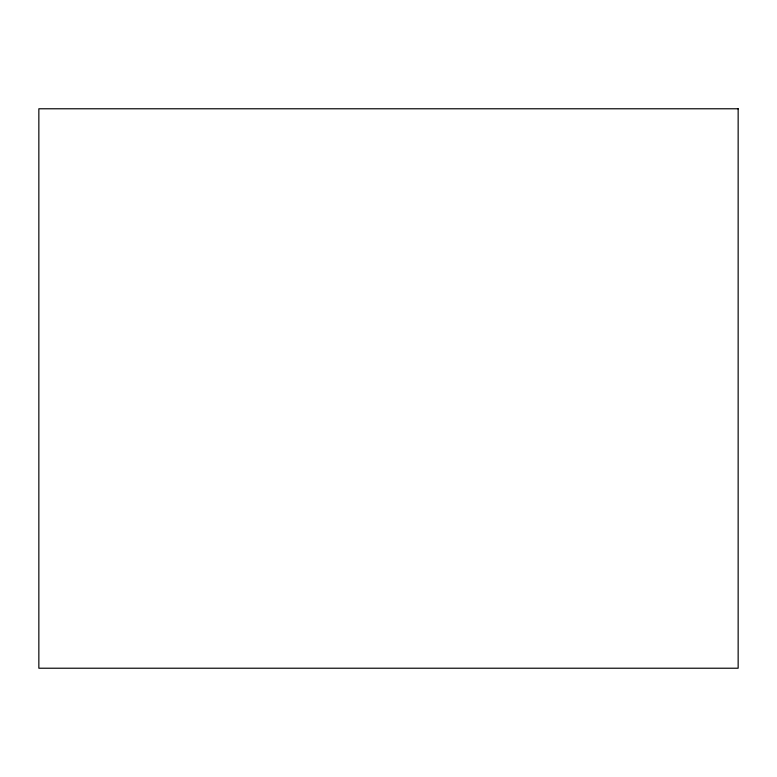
<?xml version="1.0" encoding="UTF-8"?>
<svg xmlns="http://www.w3.org/2000/svg" width="777" height="777" viewBox="0 0 777 777"><rect width="100%" height="100%" fill="white"/><g stroke="black" fill="none" stroke-linecap="round" stroke-linejoin="round"><path stroke-width="1.17" d="M738.15 108.78L38.85 108.78L38.85 668.22L738.15 668.22L738.15 108.78"/></g></svg>
